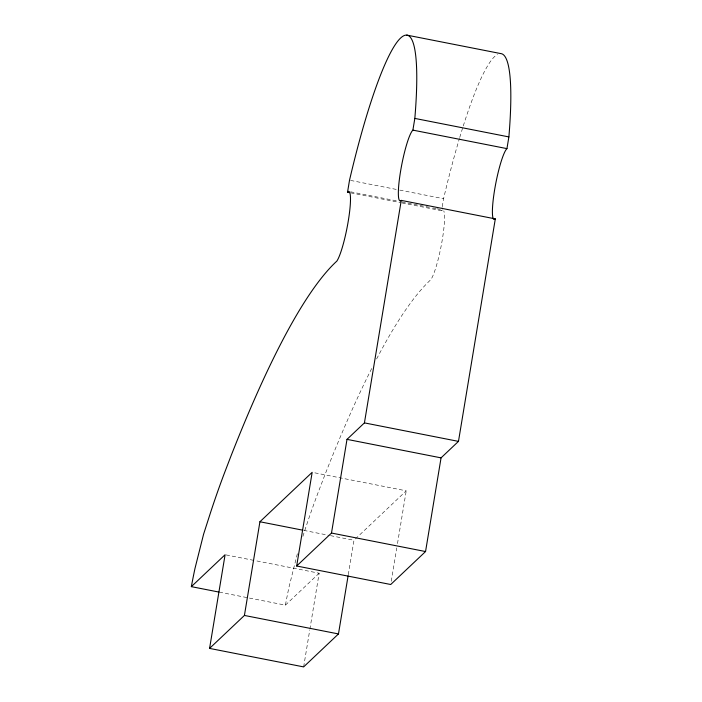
<?xml version="1.0" encoding="UTF-8"?>
<svg xmlns="http://www.w3.org/2000/svg" width="702" height="702" viewBox="0 0 702 702"><rect width="100%" height="100%" fill="white"/><g stroke="black" fill="none" stroke-linecap="round" stroke-linejoin="round"><path stroke-width="0.53" stroke-dasharray="3.51 2.63" d="M303.641 666.9L309.705 630.291M309.88 629.211L319.147 573.218L255.019 560.6M348.28 574.719L353.983 540.259L406.23 490.821L313.241 472.534M402.035 202.939L441.584 210.714L442.084 207.713M442.251 206.713L443.576 198.71A200.983 29.449 -78.9 0 1 459.45 138.434M391.26 581.274L396.779 547.893M397.499 543.585L406.23 490.821M297.358 553.738L289.022 587.021A112.048 16.418 -78.9 0 0 285.407 605.142L220.209 592.321M302.895 536.381L304.861 530.247A368.164 53.949 -78.9 0 1 319.331 489.399L325.175 474.166A1052.693 154.256 -78.9 0 1 372.192 367.532M285.407 605.142L319.147 573.218M441.584 210.714L442.541 209.889M350.588 180.423L398.683 189.882M399.754 190.093L443.576 198.71M350.623 191.813L397.657 201.062M401.93 201.904L431.853 207.792M432.923 208.003L436.135 208.634M437.197 208.836L440.408 209.468M350.737 192.848L400.974 202.729M303.747 530.379L329.396 535.424M330.466 535.635L353.983 540.259M226.167 554.931L253.957 560.398M376.597 359.003A1052.693 154.256 -78.9 0 1 430.054 280.388L430.765 279.773A36.337 5.326 -78.9 0 0 441.409 244.691A36.337 5.326 -78.9 0 0 443.761 210.881M459.749 137.416A200.983 29.449 -78.9 0 1 462.943 127.018M463.276 125.948A200.983 29.449 -78.9 0 1 497.446 54.44"/><path stroke-width="1.05" d="M348.104 575.789L338.469 633.941L303.641 666.9L209.582 648.402L225.096 554.72L191.348 586.644L219.138 592.111M209.582 648.402L244.419 615.443L259.924 521.761L312.171 472.323L296.665 566.005L390.724 584.503L425.552 551.544L441.058 457.862L458.476 441.382L495.314 218.884L401.254 200.386A36.337 5.326 -78.9 0 1 400.544 171.437A36.337 5.326 -78.9 0 1 412.89 130.124L414.829 118.41A200.983 29.449 -78.9 0 0 400.588 38.066A200.983 29.449 -78.9 0 0 349.517 180.212L347.534 192.216L349.666 192.638M296.665 566.005L331.493 533.046L347.007 439.364L364.426 422.885L401.254 200.386M493.427 218.884A36.337 5.326 -78.9 0 1 495.709 183.749A36.337 5.326 -78.9 0 1 506.941 148.622L508.88 136.916A200.983 29.449 -78.9 0 0 500.833 53.598L406.783 35.1M347.534 192.216L348.49 191.392A36.337 5.326 -78.9 0 1 348.183 221.542A36.337 5.326 -78.9 0 1 336.714 261.276L335.995 261.89A1052.693 154.256 -78.9 0 0 231.116 455.668L225.272 470.902A368.164 53.949 -78.9 0 0 210.802 511.749L203.589 534.213L194.963 568.523A112.048 16.418 -78.9 0 0 191.348 586.644M414.829 118.41L508.88 136.916M412.89 130.124L506.941 148.622M364.426 422.885L458.476 441.382M347.007 439.364L441.058 457.862M331.493 533.046L425.552 551.544M259.924 521.761L302.676 530.168M244.419 615.443L338.469 633.941M495.314 218.884A36.337 5.326 -78.9 0 1 493.822 219.287"/></g></svg>
